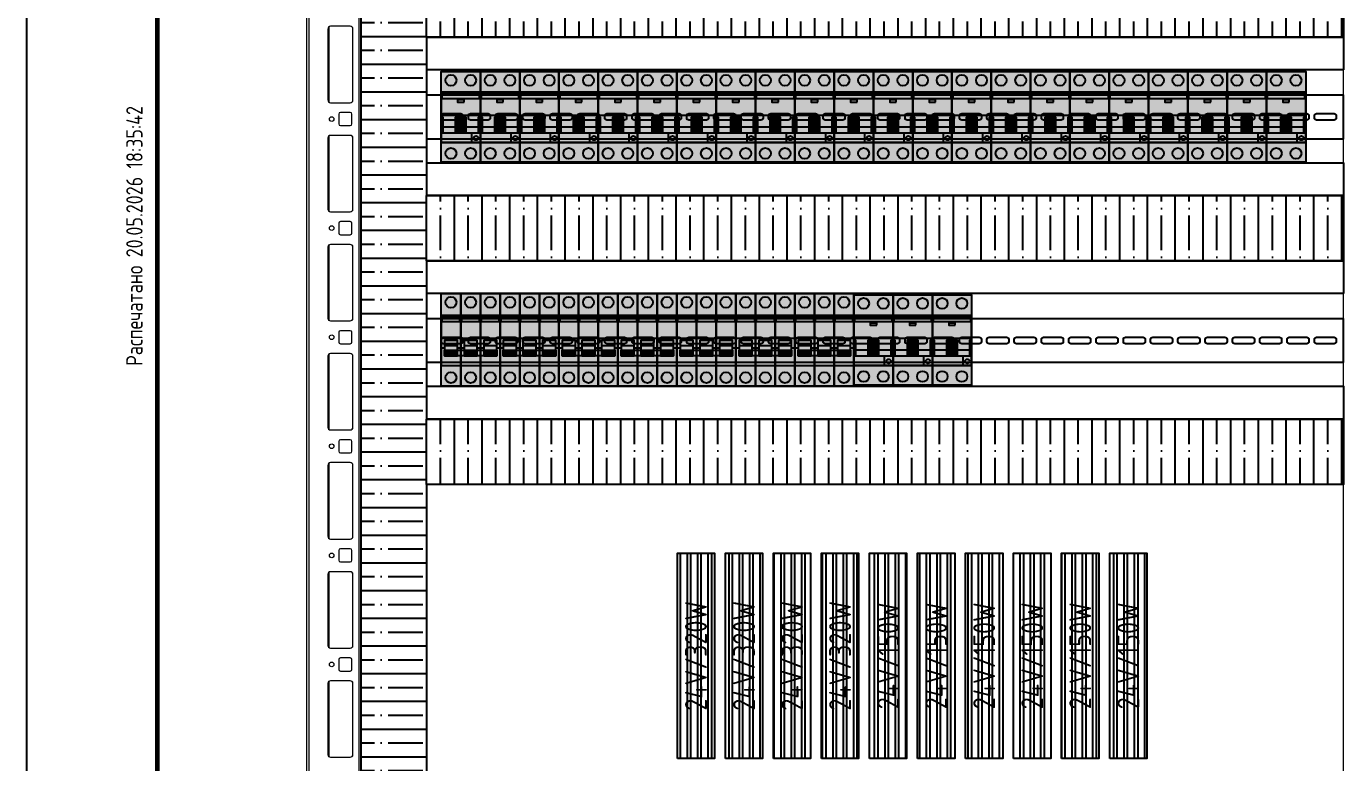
# Model space of a CAD drawing. Header units: millimetres. Extents: x -174 to 283928, y 1291 to 21053.
# Drawn here: x 8955 to 10162, y 19129 to 19804 of the extents above; entities that cross this region are included whole.
import ezdxf
from ezdxf.enums import TextEntityAlignment as Align

# ---------------------------------------------------------------- set-up
doc = ezdxf.new("R2010")
doc.units = ezdxf.units.MM
doc.linetypes.add('L000000000000000000', pattern=[0])
doc.layers.add('0_Рамка', color=7, linetype='Continuous')
doc.layers.add('devices', color=7, linetype='Continuous')
doc.styles.add('Unecom', font='GOST2304A.ttf', dxfattribs={"height": 2.5})
doc.styles.add('СПДС', font='isocpeur.ttf', dxfattribs={"width": 0.8, "height": 2.5})

# ---------------------------------------------------------------- blocks, each defined once
blk = doc.blocks.new('*U210')
at = {"ltscale": 2}
blk.add_lwpolyline([(0, 20), (0, -20), (840, -20), (840, 20), (0, 20)], dxfattribs=at)
for points in [[(15.2, 3), (31.2, 3, -0.414214), (33.2, 1), (33.2, -1, -0.414214), (31.2, -3), (15.2, -3, -0.414214), (13.2, -1), (13.2, 1, -0.414214)], [(40.2, 3), (56.2, 3, -0.414214), (58.2, 1), (58.2, -1, -0.414214), (56.2, -3), (40.2, -3, -0.414214), (38.2, -1), (38.2, 1, -0.414214)], [(65.2, 3), (81.2, 3, -0.414214), (83.2, 1), (83.2, -1, -0.414214), (81.2, -3), (65.2, -3, -0.414214), (63.2, -1), (63.2, 1, -0.414214)], [(90.2, 3), (106.2, 3, -0.414214), (108.2, 1), (108.2, -1, -0.414214), (106.2, -3), (90.2, -3, -0.414214), (88.2, -1), (88.2, 1, -0.414214)], [(115.2, 3), (131.2, 3, -0.414214), (133.2, 1), (133.2, -1, -0.414214), (131.2, -3), (115.2, -3, -0.414214), (113.2, -1), (113.2, 1, -0.414214)], [(140.2, 3), (156.2, 3, -0.414214), (158.2, 1), (158.2, -1, -0.414214), (156.2, -3), (140.2, -3, -0.414214), (138.2, -1), (138.2, 1, -0.414214)], [(165.2, 3), (181.2, 3, -0.414214), (183.2, 1), (183.2, -1, -0.414214), (181.2, -3), (165.2, -3, -0.414214), (163.2, -1), (163.2, 1, -0.414214)], [(190.2, 3), (206.2, 3, -0.414214), (208.2, 1), (208.2, -1, -0.414214), (206.2, -3), (190.2, -3, -0.414214), (188.2, -1), (188.2, 1, -0.414214)], [(215.2, 3), (231.2, 3, -0.414214), (233.2, 1), (233.2, -1, -0.414214), (231.2, -3), (215.2, -3, -0.414214), (213.2, -1), (213.2, 1, -0.414214)], [(240.2, 3), (256.2, 3, -0.414214), (258.2, 1), (258.2, -1, -0.414214), (256.2, -3), (240.2, -3, -0.414214), (238.2, -1), (238.2, 1, -0.414214)], [(265.2, 3), (281.2, 3, -0.414214), (283.2, 1), (283.2, -1, -0.414214), (281.2, -3), (265.2, -3, -0.414214), (263.2, -1), (263.2, 1, -0.414214)], [(290.2, 3), (306.2, 3, -0.414214), (308.2, 1), (308.2, -1, -0.414214), (306.2, -3), (290.2, -3, -0.414214), (288.2, -1), (288.2, 1, -0.414214)], [(315.2, 3), (331.2, 3, -0.414214), (333.2, 1), (333.2, -1, -0.414214), (331.2, -3), (315.2, -3, -0.414214), (313.2, -1), (313.2, 1, -0.414214)], [(340.2, 3), (356.2, 3, -0.414214), (358.2, 1), (358.2, -1, -0.414214), (356.2, -3), (340.2, -3, -0.414214), (338.2, -1), (338.2, 1, -0.414214)], [(365.2, 3), (381.2, 3, -0.414214), (383.2, 1), (383.2, -1, -0.414214), (381.2, -3), (365.2, -3, -0.414214), (363.2, -1), (363.2, 1, -0.414214)], [(390.2, 3), (406.2, 3, -0.414214), (408.2, 1), (408.2, -1, -0.414214), (406.2, -3), (390.2, -3, -0.414214), (388.2, -1), (388.2, 1, -0.414214)], [(415.2, 3), (431.2, 3, -0.414214), (433.2, 1), (433.2, -1, -0.414214), (431.2, -3), (415.2, -3, -0.414214), (413.2, -1), (413.2, 1, -0.414214)], [(440.2, 3), (456.2, 3, -0.414214), (458.2, 1), (458.2, -1, -0.414214), (456.2, -3), (440.2, -3, -0.414214), (438.2, -1), (438.2, 1, -0.414214)], [(465.2, 3), (481.2, 3, -0.414214), (483.2, 1), (483.2, -1, -0.414214), (481.2, -3), (465.2, -3, -0.414214), (463.2, -1), (463.2, 1, -0.414214)], [(490.2, 3), (506.2, 3, -0.414214), (508.2, 1), (508.2, -1, -0.414214), (506.2, -3), (490.2, -3, -0.414214), (488.2, -1), (488.2, 1, -0.414214)], [(515.2, 3), (531.2, 3, -0.414214), (533.2, 1), (533.2, -1, -0.414214), (531.2, -3), (515.2, -3, -0.414214), (513.2, -1), (513.2, 1, -0.414214)], [(540.2, 3), (556.2, 3, -0.414214), (558.2, 1), (558.2, -1, -0.414214), (556.2, -3), (540.2, -3, -0.414214), (538.2, -1), (538.2, 1, -0.414214)], [(565.2, 3), (581.2, 3, -0.414214), (583.2, 1), (583.2, -1, -0.414214), (581.2, -3), (565.2, -3, -0.414214), (563.2, -1), (563.2, 1, -0.414214)], [(590.2, 3), (606.2, 3, -0.414214), (608.2, 1), (608.2, -1, -0.414214), (606.2, -3), (590.2, -3, -0.414214), (588.2, -1), (588.2, 1, -0.414214)], [(615.2, 3), (631.2, 3, -0.414214), (633.2, 1), (633.2, -1, -0.414214), (631.2, -3), (615.2, -3, -0.414214), (613.2, -1), (613.2, 1, -0.414214)], [(640.2, 3), (656.2, 3, -0.414214), (658.2, 1), (658.2, -1, -0.414214), (656.2, -3), (640.2, -3, -0.414214), (638.2, -1), (638.2, 1, -0.414214)], [(665.2, 3), (681.2, 3, -0.414214), (683.2, 1), (683.2, -1, -0.414214), (681.2, -3), (665.2, -3, -0.414214), (663.2, -1), (663.2, 1, -0.414214)], [(690.2, 3), (706.2, 3, -0.414214), (708.2, 1), (708.2, -1, -0.414214), (706.2, -3), (690.2, -3, -0.414214), (688.2, -1), (688.2, 1, -0.414214)], [(715.2, 3), (731.2, 3, -0.414214), (733.2, 1), (733.2, -1, -0.414214), (731.2, -3), (715.2, -3, -0.414214), (713.2, -1), (713.2, 1, -0.414214)], [(740.2, 3), (756.2, 3, -0.414214), (758.2, 1), (758.2, -1, -0.414214), (756.2, -3), (740.2, -3, -0.414214), (738.2, -1), (738.2, 1, -0.414214)], [(765.2, 3), (781.2, 3, -0.414214), (783.2, 1), (783.2, -1, -0.414214), (781.2, -3), (765.2, -3, -0.414214), (763.2, -1), (763.2, 1, -0.414214)], [(790.2, 3), (806.2, 3, -0.414214), (808.2, 1), (808.2, -1, -0.414214), (806.2, -3), (790.2, -3, -0.414214), (788.2, -1), (788.2, 1, -0.414214)], [(815.2, 3), (831.2, 3, -0.414214), (833.2, 1), (833.2, -1, -0.414214), (831.2, -3), (815.2, -3, -0.414214), (813.2, -1), (813.2, 1, -0.414214)]]:
    blk.add_lwpolyline(points, format="xyb", close=True, dxfattribs=at)
blk = doc.blocks.new('*U212')
at = {"ltscale": 2}
blk.add_lwpolyline([(0, 20), (0, -20), (840, -20), (840, 20), (0, 20)], dxfattribs=at)
for points in [[(15.2, 3), (31.2, 3, -0.414214), (33.2, 1), (33.2, -1, -0.414214), (31.2, -3), (15.2, -3, -0.414214), (13.2, -1), (13.2, 1, -0.414214)], [(40.2, 3), (56.2, 3, -0.414214), (58.2, 1), (58.2, -1, -0.414214), (56.2, -3), (40.2, -3, -0.414214), (38.2, -1), (38.2, 1, -0.414214)], [(65.2, 3), (81.2, 3, -0.414214), (83.2, 1), (83.2, -1, -0.414214), (81.2, -3), (65.2, -3, -0.414214), (63.2, -1), (63.2, 1, -0.414214)], [(90.2, 3), (106.2, 3, -0.414214), (108.2, 1), (108.2, -1, -0.414214), (106.2, -3), (90.2, -3, -0.414214), (88.2, -1), (88.2, 1, -0.414214)], [(115.2, 3), (131.2, 3, -0.414214), (133.2, 1), (133.2, -1, -0.414214), (131.2, -3), (115.2, -3, -0.414214), (113.2, -1), (113.2, 1, -0.414214)], [(140.2, 3), (156.2, 3, -0.414214), (158.2, 1), (158.2, -1, -0.414214), (156.2, -3), (140.2, -3, -0.414214), (138.2, -1), (138.2, 1, -0.414214)], [(165.2, 3), (181.2, 3, -0.414214), (183.2, 1), (183.2, -1, -0.414214), (181.2, -3), (165.2, -3, -0.414214), (163.2, -1), (163.2, 1, -0.414214)], [(190.2, 3), (206.2, 3, -0.414214), (208.2, 1), (208.2, -1, -0.414214), (206.2, -3), (190.2, -3, -0.414214), (188.2, -1), (188.2, 1, -0.414214)], [(215.2, 3), (231.2, 3, -0.414214), (233.2, 1), (233.2, -1, -0.414214), (231.2, -3), (215.2, -3, -0.414214), (213.2, -1), (213.2, 1, -0.414214)], [(240.2, 3), (256.2, 3, -0.414214), (258.2, 1), (258.2, -1, -0.414214), (256.2, -3), (240.2, -3, -0.414214), (238.2, -1), (238.2, 1, -0.414214)], [(265.2, 3), (281.2, 3, -0.414214), (283.2, 1), (283.2, -1, -0.414214), (281.2, -3), (265.2, -3, -0.414214), (263.2, -1), (263.2, 1, -0.414214)], [(290.2, 3), (306.2, 3, -0.414214), (308.2, 1), (308.2, -1, -0.414214), (306.2, -3), (290.2, -3, -0.414214), (288.2, -1), (288.2, 1, -0.414214)], [(315.2, 3), (331.2, 3, -0.414214), (333.2, 1), (333.2, -1, -0.414214), (331.2, -3), (315.2, -3, -0.414214), (313.2, -1), (313.2, 1, -0.414214)], [(340.2, 3), (356.2, 3, -0.414214), (358.2, 1), (358.2, -1, -0.414214), (356.2, -3), (340.2, -3, -0.414214), (338.2, -1), (338.2, 1, -0.414214)], [(365.2, 3), (381.2, 3, -0.414214), (383.2, 1), (383.2, -1, -0.414214), (381.2, -3), (365.2, -3, -0.414214), (363.2, -1), (363.2, 1, -0.414214)], [(390.2, 3), (406.2, 3, -0.414214), (408.2, 1), (408.2, -1, -0.414214), (406.2, -3), (390.2, -3, -0.414214), (388.2, -1), (388.2, 1, -0.414214)], [(415.2, 3), (431.2, 3, -0.414214), (433.2, 1), (433.2, -1, -0.414214), (431.2, -3), (415.2, -3, -0.414214), (413.2, -1), (413.2, 1, -0.414214)], [(440.2, 3), (456.2, 3, -0.414214), (458.2, 1), (458.2, -1, -0.414214), (456.2, -3), (440.2, -3, -0.414214), (438.2, -1), (438.2, 1, -0.414214)], [(465.2, 3), (481.2, 3, -0.414214), (483.2, 1), (483.2, -1, -0.414214), (481.2, -3), (465.2, -3, -0.414214), (463.2, -1), (463.2, 1, -0.414214)], [(490.2, 3), (506.2, 3, -0.414214), (508.2, 1), (508.2, -1, -0.414214), (506.2, -3), (490.2, -3, -0.414214), (488.2, -1), (488.2, 1, -0.414214)], [(515.2, 3), (531.2, 3, -0.414214), (533.2, 1), (533.2, -1, -0.414214), (531.2, -3), (515.2, -3, -0.414214), (513.2, -1), (513.2, 1, -0.414214)], [(540.2, 3), (556.2, 3, -0.414214), (558.2, 1), (558.2, -1, -0.414214), (556.2, -3), (540.2, -3, -0.414214), (538.2, -1), (538.2, 1, -0.414214)], [(565.2, 3), (581.2, 3, -0.414214), (583.2, 1), (583.2, -1, -0.414214), (581.2, -3), (565.2, -3, -0.414214), (563.2, -1), (563.2, 1, -0.414214)], [(590.2, 3), (606.2, 3, -0.414214), (608.2, 1), (608.2, -1, -0.414214), (606.2, -3), (590.2, -3, -0.414214), (588.2, -1), (588.2, 1, -0.414214)], [(615.2, 3), (631.2, 3, -0.414214), (633.2, 1), (633.2, -1, -0.414214), (631.2, -3), (615.2, -3, -0.414214), (613.2, -1), (613.2, 1, -0.414214)], [(640.2, 3), (656.2, 3, -0.414214), (658.2, 1), (658.2, -1, -0.414214), (656.2, -3), (640.2, -3, -0.414214), (638.2, -1), (638.2, 1, -0.414214)], [(665.2, 3), (681.2, 3, -0.414214), (683.2, 1), (683.2, -1, -0.414214), (681.2, -3), (665.2, -3, -0.414214), (663.2, -1), (663.2, 1, -0.414214)], [(690.2, 3), (706.2, 3, -0.414214), (708.2, 1), (708.2, -1, -0.414214), (706.2, -3), (690.2, -3, -0.414214), (688.2, -1), (688.2, 1, -0.414214)], [(715.2, 3), (731.2, 3, -0.414214), (733.2, 1), (733.2, -1, -0.414214), (731.2, -3), (715.2, -3, -0.414214), (713.2, -1), (713.2, 1, -0.414214)], [(740.2, 3), (756.2, 3, -0.414214), (758.2, 1), (758.2, -1, -0.414214), (756.2, -3), (740.2, -3, -0.414214), (738.2, -1), (738.2, 1, -0.414214)], [(765.2, 3), (781.2, 3, -0.414214), (783.2, 1), (783.2, -1, -0.414214), (781.2, -3), (765.2, -3, -0.414214), (763.2, -1), (763.2, 1, -0.414214)], [(790.2, 3), (806.2, 3, -0.414214), (808.2, 1), (808.2, -1, -0.414214), (806.2, -3), (790.2, -3, -0.414214), (788.2, -1), (788.2, 1, -0.414214)], [(815.2, 3), (831.2, 3, -0.414214), (833.2, 1), (833.2, -1, -0.414214), (831.2, -3), (815.2, -3, -0.414214), (813.2, -1), (813.2, 1, -0.414214)]]:
    blk.add_lwpolyline(points, format="xyb", close=True, dxfattribs=at)
blk = doc.blocks.new('*U266')
at = {"true_color": 0xffffff}
h = blk.add_hatch(color=7, dxfattribs=at)
h.paths.add_polyline_path([(36, -19), (36, 66), (54, 66), (54, -19)])
h.paths.add_polyline_path([(18, -19), (18, 66), (36, 66), (36, -19)])
h.paths.add_polyline_path([(0, -19), (0, 66), (18, 66), (18, -19)])
at = {"color": 7, "linetype": 'L000000000000000000'}
for p, q in [((0, 25), (18, 25)), ((18, 25), (36, 25)), ((18, 25), (36, 25)), ((36, 25), (54, 25)), ((3, 16), (0, 16)), ((15, 18), (3, 18)), ((18, 16), (15, 16)), ((21, 16), (18, 16)), ((33, 18), (21, 18)), ((36, 16), (33, 16)), ((36, 16), (33, 16)), ((39, 16), (36, 16)), ((51, 18), (39, 18)), ((54, 16), (51, 16))]:
    blk.add_line(p, q, dxfattribs=at)
at = {"color": 7, "linetype": 'Continuous'}
for points in [[(0, -19), (0, 66), (18, 66), (18, -19)], [(18, -19), (18, 66), (36, 66), (36, -19)], [(36, -19), (36, 66), (54, 66), (54, -19)], [(18, 0), (18, 46), (0, 46), (0, 0)], [(1, 40), (1, 45), (17, 45), (17, 40)], [(36, 0), (36, 46), (18, 46), (18, 0)], [(19, 40), (19, 45), (35, 45), (35, 40)], [(54, 0), (54, 46), (36, 46), (36, 0)], [(37, 40), (37, 45), (53, 45), (53, 40)], [(51, 14), (51, 9), (3, 9), (3, 14)]]:
    blk.add_lwpolyline(points, close=True, dxfattribs=at)
at = {"color": 7, "linetype": 'L000000000000000000'}
for points in [[(15, 9), (15, 23), (3, 23), (3, 9)], [(33, 9), (33, 23), (21, 23), (21, 9)], [(51, 9), (51, 23), (39, 23), (39, 9)], [(15, 9), (15, 12), (3, 12), (3, 9)], [(33, 9), (33, 12), (21, 12), (21, 9)], [(51, 9), (51, 12), (39, 12), (39, 9)]]:
    blk.add_lwpolyline(points, close=True, dxfattribs=at)
at = {"color": 7, "linetype": 'Continuous'}
for points in [[(18, 1), (18, 12)], [(18, 1), (18, 12)], [(18, 1), (18, 12)], [(18, 1), (18, 12)], [(36, 1), (36, 12), (36, 12)], [(36, 1), (36, 12), (36, 12)], [(36, 1), (36, 12), (36, 12)], [(36, 1), (36, 12), (36, 12)]]:
    blk.add_lwpolyline(points, dxfattribs=at)
for centre in [(9, 58), (27, 58), (45, 58), (9, -11), (27, -11), (45, -11)]:
    blk.add_circle(centre, 5, dxfattribs=at)
at = {"color": 5, "linetype": 'Continuous'}
for points in [[(1, 40), (1, 45), (17, 40), (17, 45)], [(19, 40), (19, 45), (35, 40), (35, 45)], [(37, 40), (37, 45), (53, 40), (53, 45)]]:
    blk.add_solid(points, dxfattribs=at)
at = {"color": 7, "linetype": 'Continuous'}
blk.add_solid([(51, 14), (51, 9), (3, 14), (3, 9)], dxfattribs=at)
at = {"color": 7, "linetype": 'L000000000000000000'}
for points in [[(15, 9), (15, 12), (3, 9), (3, 12)], [(33, 9), (33, 12), (21, 9), (21, 12)], [(51, 9), (51, 12), (39, 9), (39, 12)]]:
    blk.add_solid(points, dxfattribs=at)
blk = doc.blocks.new('*U198')
at = {"color": 0, "linetype": 'Continuous', "lineweight": 0}
for p, q in [((0, 2198.4), (0, 50)), ((2, 2150), (2, 50)), ((48, 2150), (48, 50)), ((50, 2150), (50, 1.6)), ((950, 50), (950, 2150)), ((19.5, 1032.5), (19.5, 967.5)), ((20.5, 1034.5), (20.5, 965.5)), ((40, 1035), (22, 1035)), ((42, 1034), (42, 966)), ((42.5, 967.5), (42.5, 1032.5)), ((22, 965), (40, 965)), ((29.5, 954.5), (29.5, 945.5)), ((40, 956), (31, 956)), ((41.5, 945.5), (41.5, 954.5)), ((31, 944), (40, 944)), ((19.5, 932.5), (19.5, 867.5)), ((20.5, 934.5), (20.5, 865.5)), ((40, 935), (22, 935)), ((42, 934), (42, 866)), ((42.5, 867.5), (42.5, 932.5)), ((22, 865), (40, 865)), ((29.5, 854.5), (29.5, 845.5)), ((40, 856), (31, 856)), ((41.5, 845.5), (41.5, 854.5)), ((20.5, 834.5), (20.5, 765.5)), ((40, 835), (22, 835)), ((31, 844), (40, 844)), ((42, 834), (42, 766)), ((19.5, 832.5), (19.5, 767.5)), ((42.5, 767.5), (42.5, 832.5)), ((22, 765), (40, 765)), ((29.5, 754.5), (29.5, 745.5)), ((40, 756), (31, 756)), ((41.5, 745.5), (41.5, 754.5)), ((31, 744), (40, 744)), ((19.5, 732.5), (19.5, 667.5)), ((20.5, 734.5), (20.5, 665.5)), ((40, 735), (22, 735)), ((42, 734), (42, 666)), ((42.5, 667.5), (42.5, 732.5)), ((22, 665), (40, 665)), ((29.5, 654.5), (29.5, 645.5)), ((40, 656), (31, 656)), ((41.5, 645.5), (41.5, 654.5)), ((31, 644), (40, 644)), ((19.5, 632.5), (19.5, 567.5)), ((20.5, 634.5), (20.5, 565.5)), ((40, 635), (22, 635)), ((42, 634), (42, 566)), ((42.5, 567.5), (42.5, 632.5)), ((22, 565), (40, 565)), ((40, 556), (31, 556)), ((29.5, 554.5), (29.5, 545.5)), ((31, 544), (40, 544)), ((41.5, 545.5), (41.5, 554.5)), ((19.5, 532.5), (19.5, 467.5)), ((20.5, 534.5), (20.5, 465.5)), ((40, 535), (22, 535)), ((42, 534), (42, 466)), ((42.5, 467.5), (42.5, 532.5)), ((22, 465), (40, 465)), ((29.5, 454.5), (29.5, 445.5)), ((40, 456), (31, 456)), ((41.5, 445.5), (41.5, 454.5)), ((20.5, 434.5), (20.5, 365.5)), ((40, 435), (22, 435)), ((31, 444), (40, 444)), ((19.5, 432.5), (19.5, 367.5)), ((42, 434), (42, 366)), ((42.5, 367.5), (42.5, 432.5)), ((22, 365), (40, 365))]:
    blk.add_line(p, q, dxfattribs=at)
for centre in [(23, 950), (23, 850), (23, 750), (23, 650), (23, 550), (23, 450)]:
    blk.add_circle(centre, 2.13, dxfattribs=at)
for centre, radius, start, end in [((22, 1032.5), 2.5, 90, 180), ((40, 1032.5), 2.5, 0, 90), ((22, 967.5), 2.5, 180, 270), ((40, 967.5), 2.5, 270, 0), ((31, 954.5), 1.5, 90, 180), ((40, 954.5), 1.5, 0, 90), ((31, 945.5), 1.5, 180, 270), ((40, 945.5), 1.5, 270, 0), ((22, 932.5), 2.5, 90, 180), ((40, 932.5), 2.5, 0, 90), ((22, 867.5), 2.5, 180, 270), ((40, 867.5), 2.5, 270, 0), ((31, 854.5), 1.5, 90, 180), ((31, 845.5), 1.5, 180, 270), ((40, 854.5), 1.5, 0, 90), ((40, 845.5), 1.5, 270, 0), ((22, 832.5), 2.5, 90, 180), ((40, 832.5), 2.5, 0, 90), ((22, 767.5), 2.5, 180, 270), ((40, 767.5), 2.5, 270, 0), ((31, 754.5), 1.5, 90, 180), ((40, 754.5), 1.5, 0, 90), ((31, 745.5), 1.5, 180, 270), ((40, 745.5), 1.5, 270, 0), ((22, 732.5), 2.5, 90, 180), ((40, 732.5), 2.5, 0, 90), ((22, 667.5), 2.5, 180, 270), ((40, 667.5), 2.5, 270, 0), ((31, 654.5), 1.5, 90, 180), ((40, 654.5), 1.5, 0, 90), ((31, 645.5), 1.5, 180, 270), ((40, 645.5), 1.5, 270, 0), ((22, 632.5), 2.5, 90, 180), ((40, 632.5), 2.5, 0, 90), ((22, 567.5), 2.5, 180, 270), ((40, 567.5), 2.5, 270, 0), ((31, 554.5), 1.5, 90, 180), ((40, 554.5), 1.5, 0, 90), ((31, 545.5), 1.5, 180, 270), ((40, 545.5), 1.5, 270, 0), ((22, 532.5), 2.5, 90, 180), ((40, 532.5), 2.5, 0, 90), ((22, 467.5), 2.5, 180, 270), ((40, 467.5), 2.5, 270, 0), ((31, 454.5), 1.5, 90, 180), ((40, 454.5), 1.5, 0, 90), ((22, 432.5), 2.5, 90, 180), ((31, 445.5), 1.5, 180, 270), ((40, 445.5), 1.5, 270, 0), ((40, 432.5), 2.5, 0, 90), ((22, 367.5), 2.5, 180, 270), ((40, 367.5), 2.5, 270, 0)]:
    blk.add_arc(centre, radius, start, end, dxfattribs=at)
blk = doc.blocks.new('*U188')
blk.add_wipeout([(0, 30), (2000, 30), (2000, -30), (0, -30)])
at = {"true_color": 0x2776bb}
h = blk.add_hatch(dxfattribs=at)
h.set_pattern_fill('ANSI35', color=152, scale=4, angle=45)
h.set_pattern_definition([(90, (-4986.77, 1406.27), (-25.4, 0), []), (90, (-4974.07, 1418.97), (-25.4, 0), [31.75, -6.35, 0, -6.35])])
h.paths.add_polyline_path([(2000, -30), (2000, 30), (0, 30), (0, -30)])
blk.add_lwpolyline([(0, 30), (2000, 30), (2000, -30), (0, -30), (0, 30)])
blk = doc.blocks.new('*U195')
blk.add_wipeout([(0, 34), (188, 34), (188, 0), (0, 0)])
h = blk.add_hatch()
h.set_pattern_fill('ANSI32', color=4, angle=135)
h.set_pattern_definition([(180, (-1516.534, -1715.331), (-9e-16, -9.525), []), (180, (-1519.709, -1712.156), (-9e-16, -9.525), [])])
h.paths.add_polyline_path([(0, 0), (188, 0), (188, 34), (0, 34)])
at = {"color": 5}
blk.add_lwpolyline([(0, 34), (188, 34), (188, 0), (0, 0)], close=True, dxfattribs=at)
at = {"color": 1, "style": 'Unecom'}
blk.add_attdef('МОДЕЛЬ', text='', height=20, dxfattribs=at).set_placement((94, 17), align=Align.MIDDLE)
blk = doc.blocks.new('*U197')
blk.add_wipeout([(0, 30), (840, 30), (840, -30), (0, -30)])
at = {"true_color": 0x2776bb}
h = blk.add_hatch(dxfattribs=at)
h.set_pattern_fill('ANSI35', color=152, scale=4, angle=45)
h.set_pattern_definition([(90, (-6146.77, 1406.27), (-25.4, 0), []), (90, (-6134.07, 1418.97), (-25.4, 0), [31.75, -6.35, 0, -6.35])])
h.paths.add_polyline_path([(840, -30), (840, 30), (0, 30), (0, -30)])
blk.add_lwpolyline([(0, 30), (840, 30), (840, -30), (0, -30), (0, 30)])
blk = doc.blocks.new('DS201')
at = {"true_color": 0xffffff}
blk.add_hatch(color=7, dxfattribs=at).paths.add_polyline_path([(0, -64), (0, 19), (36, 19), (36, -64)])
at = {"color": 7, "linetype": 'Continuous'}
for points in [[(0, -64), (0, 19), (36, 19), (36, -64)], [(36, -46), (36, 0), (0, 0), (0, -46)], [(1, -6), (1, -1), (35, -1), (35, -6)], [(21, -9), (21, -7), (15, -7), (15, -9)], [(0, -46), (0, -21), (36, -21), (36, -46)], [(2, -37), (2, -23), (0, -23), (0, -37)], [(23, -37), (23, -23), (13, -23), (13, -37)], [(36, -37), (36, -23), (34, -23), (34, -37)], [(36, -37), (36, -32), (0, -32), (0, -37)]]:
    blk.add_lwpolyline(points, close=True, dxfattribs=at)
blk.add_lwpolyline([(28, -38), (28, -46), (36, -46)], dxfattribs=at)
for centre, radius in [((9, 11), 5), ((27, 11), 5), ((32, -42), 2), ((9, -56), 5), ((27, -56), 5)]:
    blk.add_circle(centre, radius, dxfattribs=at)
at = {"color": 1, "linetype": 'Continuous'}
blk.add_solid([(1, -6), (1, -1), (35, -6), (35, -1)], dxfattribs=at)
at = {"color": 7, "linetype": 'Continuous'}
for points in [[(2, -37), (2, -23), (0, -37), (0, -23)], [(23, -37), (23, -23), (13, -37), (13, -23)], [(36, -37), (36, -23), (34, -37), (34, -23)], [(36, -37), (36, -32), (0, -37), (0, -32)]]:
    blk.add_solid(points, dxfattribs=at)
blk = doc.blocks.new('*U202')
at = {"layer": '0_Рамка', "const_width": 0.7}
blk.add_lwpolyline([(20, 5), (589, 5), (589, 415), (20, 415)], close=True, dxfattribs=at)
at = {"layer": 'Defpoints'}
blk.add_lwpolyline([(0, 0), (594, 0), (594, 420), (0, 420)], close=True, dxfattribs=at)
at = {"layer": '0_Рамка', "style": 'СПДС', "width": 0.8}
blk.add_text('Распечатано 20.05.2026 18:35:42', height=2.5, rotation=90, dxfattribs=at).set_placement((16.5, 160), align=Align.MIDDLE_LEFT)
blk.add_attdef('ФОРМАТ', (571, 1.5), '', height=2.5, dxfattribs=at)

msp = doc.modelspace()

# ---------------------------------------------------------------- linework, layer by layer
at = {"layer": 'Defpoints', "color": 6}
for points in [[(10161.853, 19764.172), (9321.853, 19764.172), (9321.853, 19794.172), (10161.853, 19794.172)], [(10161.853, 19649.172), (9321.826, 19649.172), (9321.826, 19679.172), (10161.853, 19679.172)], [(10161.853, 19559.172), (9321.853, 19559.172), (9321.853, 19589.172), (10161.853, 19589.172)], [(10161.853, 19444.172), (9321.826, 19444.172), (9321.826, 19474.172), (10161.853, 19474.172)]]:
    msp.add_lwpolyline(points, close=True, dxfattribs=at)

# ---------------------------------------------------------------- block references
msp.add_blockref('*U198', (9211.853, 18769.172))
at = {"color": 1}
for name, p in [('*U210', (9321.853, 19721.172)), ('*U212', (9321.853, 19516.172))]:
    msp.add_blockref(name, p, dxfattribs=at)
at = {"layer": 'devices'}
for p in [(9335.087, 19743.672), (9371.087, 19743.672), (9407.087, 19743.672), (9443.087, 19743.672), (9479.087, 19743.672), (9515.087, 19743.672), (9551.087, 19743.672), (9587.087, 19743.672), (9623.087, 19743.672), (9659.087, 19743.672), (9695.087, 19743.672), (9731.087, 19743.672), (9767.087, 19743.672), (9803.087, 19743.672), (9839.087, 19743.672), (9875.087, 19743.672), (9911.087, 19743.672), (9947.087, 19743.672), (9983.087, 19743.672), (10019.087, 19743.672), (10055.087, 19743.672), (10091.087, 19743.672), (9713.087, 19539.172), (9749.087, 19539.172), (9785.087, 19539.172)]:
    msp.add_blockref('DS201', p, dxfattribs=at)
at = {"layer": 'devices', "linetype": 'Continuous'}
for p in [(9335.087, 19493.172), (9389.087, 19493.172), (9443.087, 19493.172), (9497.087, 19493.172), (9551.087, 19493.172), (9605.087, 19493.172), (9659.087, 19493.172)]:
    msp.add_blockref('*U266', p, dxfattribs=at)

# ---------------------------------------------------------------- next in the draw order: block references
at = {"rotation": 270}
msp.add_blockref('*U188', (9291.853, 20819.172), dxfattribs=at)
at = {"rotation": 90}
for p, values in [((9585.534, 19133.115), {'МОДЕЛЬ': '24V/320W'}), ((9629.534, 19133.115), {'МОДЕЛЬ': '24V/320W'}), ((9673.534, 19133.115), {'МОДЕЛЬ': '24V/320W'}), ((9717.534, 19133.115), {'МОДЕЛЬ': '24V/320W'}), ((9761.534, 19133.115), {'МОДЕЛЬ': '24V/150W'}), ((9805.534, 19133.115), {'МОДЕЛЬ': '24V/150W'}), ((9849.534, 19133.115), {'МОДЕЛЬ': '24V/150W'}), ((9893.534, 19133.115), {'МОДЕЛЬ': '24V/150W'})]:
    msp.add_blockref('*U195', p, dxfattribs=at).add_auto_attribs(values)

# ---------------------------------------------------------------- next in the draw order: block references
for p in [(9321.853, 19824.172), (9321.853, 19619.172), (9321.853, 19414.172)]:
    msp.add_blockref('*U197', p)

# ---------------------------------------------------------------- next in the draw order: block references
at = {"layer": '0_Рамка', "xscale": 6, "yscale": 6, "zscale": 6}
msp.add_blockref('*U202', (8955.164, 18532.812), dxfattribs=at)

# ---------------------------------------------------------------- next in the draw order: block references
at = {"rotation": 90}
for p in [(9937.534, 19133.115), (9981.534, 19133.115)]:
    msp.add_blockref('*U195', p, dxfattribs=at).add_auto_attribs({'МОДЕЛЬ': '24V/150W'})

doc.saveas('drawing.dxf')
